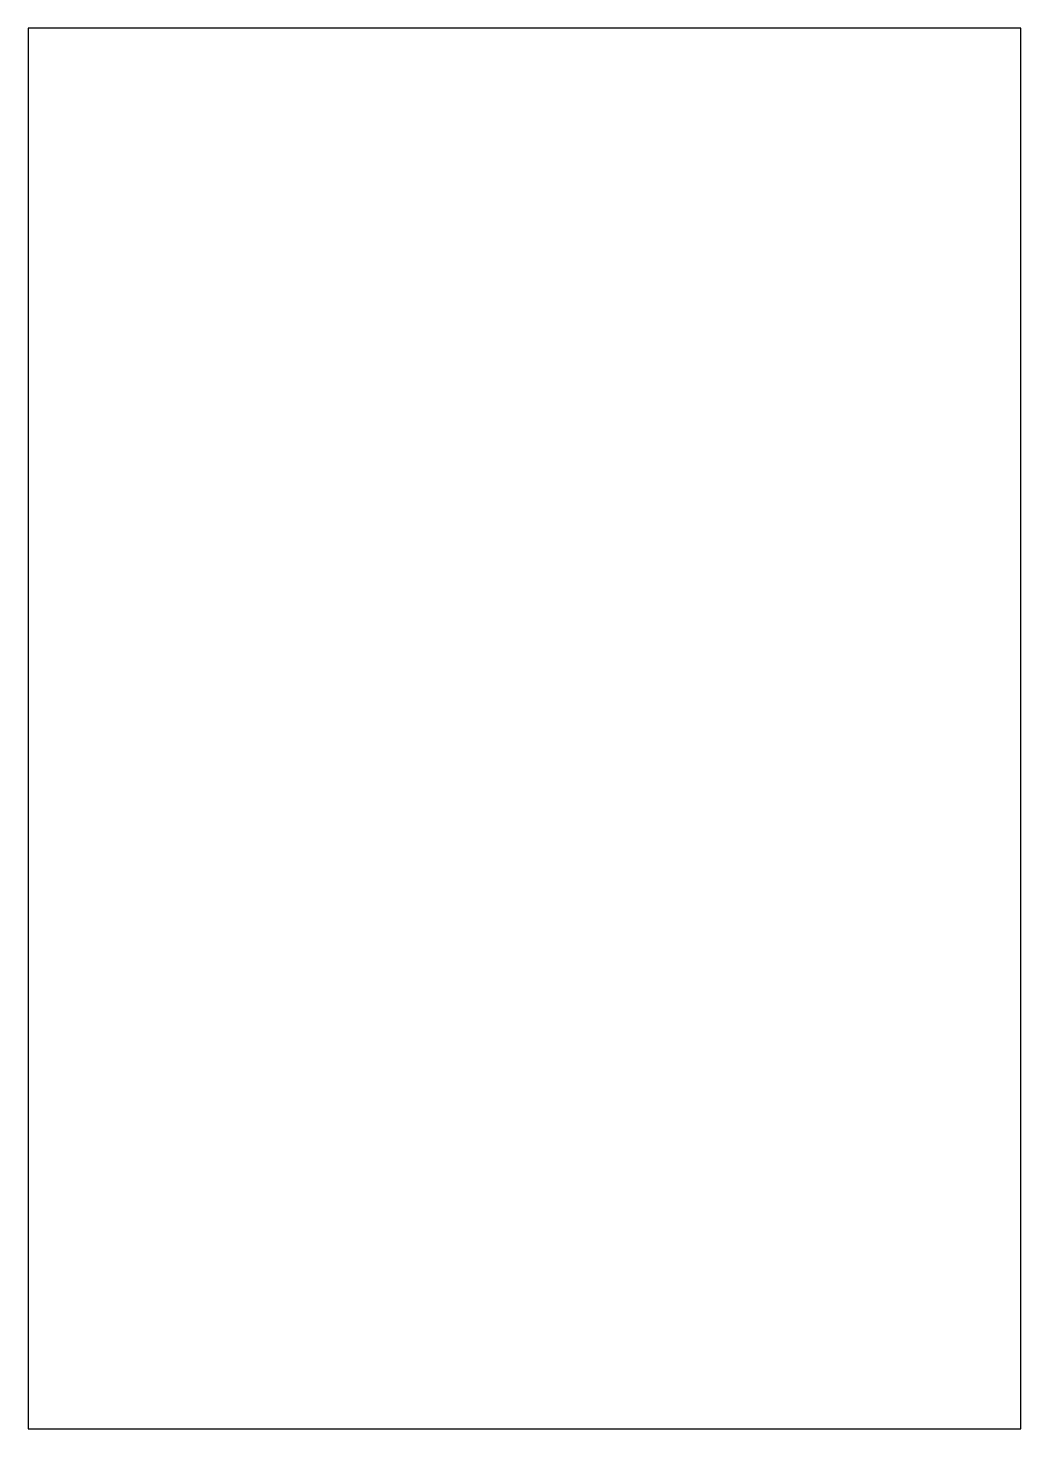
# Model space of a CAD drawing. Extents: x 0 to 8.6, y -12.1 to 0.
import ezdxf

# ---------------------------------------------------------------- set-up
doc = ezdxf.new("R2010")
doc.units = 0
doc.layers.add('GND', color=10, linetype='CONTINUOUS')

msp = doc.modelspace()

# ---------------------------------------------------------------- linework, layer by layer
at = {"layer": 'GND'}
msp.add_lwpolyline([(0, -12.13), (8.6, -12.13), (8.6, 0), (0, 0), (0, -12.13)], close=True, dxfattribs=at)

doc.saveas('drawing.dxf')
